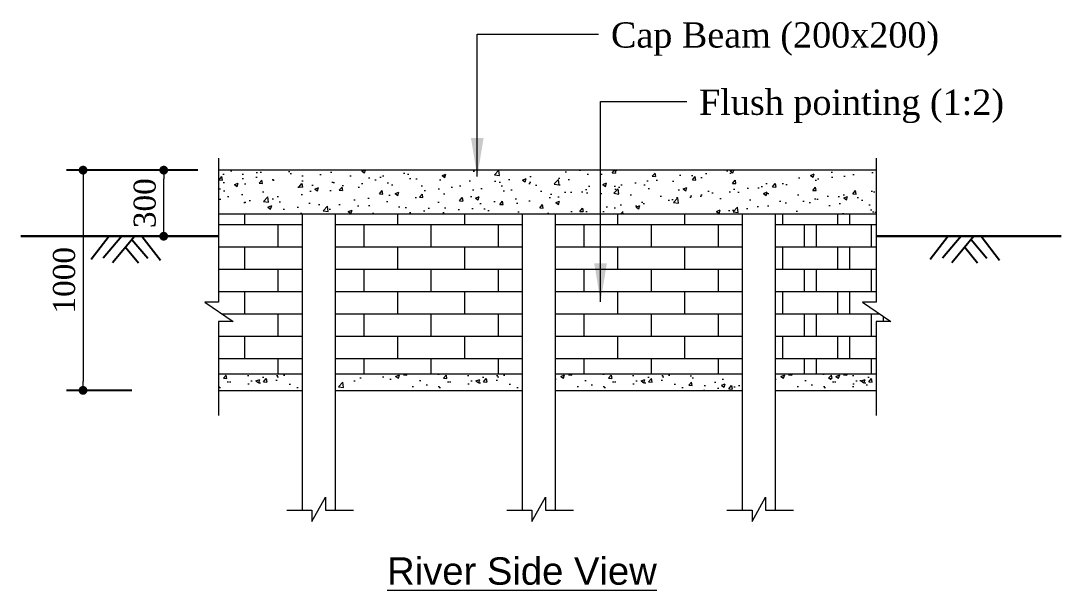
# Model space of a CAD drawing. Header units: millimetres. Extents: x -68595 to 8963, y 185076 to 197058.
# Drawn here: x 4235 to 8963, y 194472 to 197058 of the extents above; entities that cross this region are included whole.
import ezdxf

# ---------------------------------------------------------------- set-up
doc = ezdxf.new("R2010")
doc.units = ezdxf.units.MM
doc.header["$LTSCALE"] = 150
doc.header["$PDMODE"] = 35
for name, color, linetype, lineweight in [('Dimision', 4, 'Continuous', 9), ('hatch', 65, 'Continuous', 5), ('Hatching', 35, 'Continuous', 18), ('Structue', 7, 'Continuous', 18), ('Text', 7, 'Continuous', 15)]:
    doc.layers.add(name, color=color, linetype=linetype, lineweight=lineweight)
doc.styles.add('ROMANS', font='arial.ttf', dxfattribs={"height": 200})
doc.styles.get("Standard").update_dxf_attribs({"font": 'times.ttf'})
doc.dimstyles.new('ISO-25', dxfattribs={"dimtxt": 75, "dimasz": 50, "dimexe": 75, "dimexo": 45.625, "dimgap": 20, "dimtad": 1, "dimtoh": 1, "dimdec": 1, "dimdsep": 46, "dimtxsty": 'Standard', "dimblk": 'DOT', "dimcen": 300, "dimclrd": 256, "dimclre": 256, "dimclrt": 256, "dimadec": 0, "dimazin": 0, "dimtfac": 1, "dimtdec": 1, "dimtix": 1, "dimtmove": 0, "dimatfit": 3, "dimfxl": 75, "dimlwd": -1, "dimarcsym": 0})

# ---------------------------------------------------------------- blocks, each defined once
blk = doc.blocks.new('_Dot')
at = {"color": 0, "linetype": 'ByBlock', "lineweight": -2}
blk.add_line((-0.5, 0), (-1, 0), dxfattribs=at)
at = {"color": 0, "linetype": 'ByBlock', "const_width": 0.5}
blk.add_lwpolyline([(-0.25, 0, 1), (0.25, 0, 1)], format="xyb", close=True, dxfattribs=at)
blk = doc.blocks.new('*D55')
at = {"layer": 'Defpoints', "color": 0, "transparency": 16777216}
for p in [(4884.6, 196379.5), (5084.6, 196379.5), (5084.6, 196079.5)]:
    blk.add_point(p, dxfattribs=at)
at = {"layer": 'Dimision', "lineweight": -2, "transparency": 16777216}
for p, q in [((5039, 196379.5), (4809.6, 196379.5)), ((5039, 196079.5), (4809.6, 196079.5))]:
    blk.add_line(p, q, dxfattribs=at)
at = {"layer": 'Dimision', "transparency": 16777216}
blk.add_line((4884.6, 196119.5), (4884.6, 196339.5), dxfattribs=at)
at = {"layer": 'Dimision', "transparency": 16777216, "xscale": 40, "yscale": 40, "zscale": 40}
for p, rotation in [((4884.6, 196379.5), 90), ((4884.6, 196079.5), 270)]:
    blk.add_blockref('_Dot', p, dxfattribs=dict(at, rotation=rotation))
at = {"layer": 'Dimision', "transparency": 16777216, "insert": (4798.8, 196229.5), "char_height": 100, "attachment_point": 5, "rotation": 90}
blk.add_mtext('300', dxfattribs=at)
blk = doc.blocks.new('*D49')
at = {"layer": 'Defpoints', "color": 0, "transparency": 16777216}
for p in [(4908.3, 196379.5), (4518.1, 195379.5), (4785.9, 195379.5)]:
    blk.add_point(p, dxfattribs=at)
at = {"layer": 'Dimision', "lineweight": -2, "transparency": 16777216}
for p, q in [((4862.7, 196379.5), (4443.1, 196379.5)), ((4740.2, 195379.5), (4443.1, 195379.5))]:
    blk.add_line(p, q, dxfattribs=at)
at = {"layer": 'Dimision', "transparency": 16777216}
blk.add_line((4518.1, 196339.5), (4518.1, 195419.5), dxfattribs=at)
at = {"layer": 'Dimision', "transparency": 16777216, "xscale": 40, "yscale": 40, "zscale": 40}
for p, rotation in [((4518.1, 196379.5), 90), ((4518.1, 195379.5), 270)]:
    blk.add_blockref('_Dot', p, dxfattribs=dict(at, rotation=rotation))
at = {"layer": 'Dimision', "transparency": 16777216, "insert": (4432.3, 195879.5), "char_height": 100, "attachment_point": 5, "rotation": 90}
blk.add_mtext('1000', dxfattribs=at)

msp = doc.modelspace()

# ---------------------------------------------------------------- hatches: boundary and pattern name
at = {"layer": 'Dimision', "ltscale": 10}
h = msp.add_hatch(dxfattribs=at)
h.set_pattern_fill('AR-CONC', color=256)
h.set_pattern_definition([(50, (43745.59, -42553.33), (182.18467, -15.93909), [19.05, -209.55]), (355, (43745.6, -42553.33), (-35.24342, 191.05685), [15.24, -167.64058]), (100.451445, (43760.77, -42554.66), (146.94125, 175.11775), [16.19001, -178.09024]), (46.1842, (43745.6, -42502.53), (271.07904, -42.04233), [28.575, -314.325]), (96.63556, (43768.18, -42506.03), (237.40413, 247.42612), [24.28502, -267.1356]), (351.18415, (43745.6, -42502.53), (237.40413, 247.42612), [22.85997, -251.45973]), (21, (43770.99, -42515.23), (151.61439, -102.2652), [19.05, -209.55]), (326, (43771, -42515.23), (61.80203, 184.18797), [15.24, -167.64]), (71.451445, (43783.63, -42523.75), (213.41642, 81.92277), [16.19001, -178.08994]), (37.5, (43745.59, -42553.33), (3.088603, 84.555039), [0, -165.608, 0, -170.18, 0, -168.275]), (7.5, (43745.59, -42553.33), (66.819663, 100.180575), [0, -97.028, 0, -161.798, 0, -64.135]), (327.5, (43688.95, -42553.33), (135.590595, -5.728744), [0, -63.5, 0, -198.12, 0, -262.89]), (317.5, (43663.55, -42553.33), (148.12918, 25.42649), [0, -82.55, 0, -131.572, 0, -186.69])])
h.paths.add_polyline_path([(5133.41, 196379.52), (5133.41, 196229.52), (5163.1, 196229.52), (5163.1, 196379.52)])
at = {"layer": 'hatch', "ltscale": 10}
h = msp.add_hatch(dxfattribs=at)
h.set_pattern_fill('AR-CONC', color=256)
h.set_pattern_definition([(50, (46674.79, -42453.33), (182.18467, -15.93909), [19.05, -209.55]), (355, (46674.79, -42453.33), (-35.24342, 191.05685), [15.24, -167.64058]), (100.451445, (46689.97, -42454.66), (146.94125, 175.11775), [16.19001, -178.09024]), (46.1842, (46674.8, -42402.53), (271.07904, -42.04233), [28.575, -314.325]), (96.63556, (46697.38, -42406.03), (237.40413, 247.42612), [24.28502, -267.1356]), (351.18415, (46674.8, -42402.53), (237.40413, 247.42612), [22.85997, -251.45973]), (21, (46700.19, -42415.23), (151.61439, -102.2652), [19.05, -209.55]), (326, (46700.19, -42415.23), (61.80203, 184.18797), [15.24, -167.64]), (71.451445, (46712.82, -42423.75), (213.41642, 81.92277), [16.19001, -178.08994]), (37.5, (46674.79, -42453.33), (3.088603, 84.555039), [0, -165.608, 0, -170.18, 0, -168.275]), (7.5, (46674.79, -42453.33), (66.819663, 100.180575), [0, -97.028, 0, -161.798, 0, -64.135]), (327.5, (46618.15, -42453.33), (135.590595, -5.728744), [0, -63.5, 0, -198.12, 0, -262.89]), (317.5, (46592.75, -42453.33), (148.12918, 25.42649), [0, -82.55, 0, -131.572, 0, -186.69])])
h.paths.add_polyline_path([(5513.1, 196179.52), (5513.1, 196379.52), (5133.41, 196379.52), (5133.41, 196179.52)])
h.paths.add_polyline_path([(6663.1, 196179.52), (6663.1, 196379.52), (5513.1, 196379.52), (5513.1, 196179.52)])
h.paths.add_polyline_path([(7663.1, 196179.52), (7663.1, 196379.52), (6663.1, 196379.52), (6663.1, 196179.52)])
h.paths.add_polyline_path([(8122, 196179.52), (8122, 196379.52), (7663.1, 196379.52), (7663.1, 196179.52)])
h = msp.add_hatch(dxfattribs=at)
h.set_pattern_fill('AR-CONC', color=256)
h.set_pattern_definition([(50, (46424.79, -39947.63), (182.18467, -15.93909), [19.05, -209.55]), (355, (46424.79, -39947.63), (-35.24342, 191.05685), [15.24, -167.64058]), (100.451445, (46439.97, -39948.96), (146.94125, 175.11775), [16.19001, -178.09024]), (46.1842, (46424.8, -39896.83), (271.07904, -42.04233), [28.575, -314.325]), (96.63556, (46447.38, -39900.33), (237.40413, 247.42612), [24.28502, -267.1356]), (351.18415, (46424.8, -39896.83), (237.40413, 247.42612), [22.85997, -251.45973]), (21, (46450.19, -39909.53), (151.61439, -102.2652), [19.05, -209.55]), (326, (46450.19, -39909.53), (61.80203, 184.18797), [15.24, -167.64]), (71.451445, (46462.82, -39918.05), (213.41642, 81.92277), [16.19001, -178.08994]), (37.5, (46424.79, -39947.63), (3.088603, 84.555039), [0, -165.608, 0, -170.18, 0, -168.275]), (7.5, (46424.79, -39947.63), (66.819663, 100.180575), [0, -97.028, 0, -161.798, 0, -64.135]), (327.5, (46368.15, -39947.63), (135.590595, -5.728744), [0, -63.5, 0, -198.12, 0, -262.89]), (317.5, (46342.75, -39947.63), (148.12918, 25.42649), [0, -82.55, 0, -131.572, 0, -186.69])])
h.paths.add_polyline_path([(5133.41, 195454.49), (5133.41, 195379.49), (5513.1, 195379.49), (5513.1, 195454.49)])
h = msp.add_hatch(dxfattribs=at)
h.set_pattern_fill('AR-CONC', color=256)
h.set_pattern_definition([(50, (47424.79, -39947.63), (182.18467, -15.93909), [19.05, -209.55]), (355, (47424.79, -39947.63), (-35.24342, 191.05685), [15.24, -167.64058]), (100.451445, (47439.97, -39948.96), (146.94125, 175.11775), [16.19001, -178.09024]), (46.1842, (47424.8, -39896.83), (271.07904, -42.04233), [28.575, -314.325]), (96.63556, (47447.38, -39900.33), (237.40413, 247.42612), [24.28502, -267.1356]), (351.18415, (47424.8, -39896.83), (237.40413, 247.42612), [22.85997, -251.45973]), (21, (47450.19, -39909.53), (151.61439, -102.2652), [19.05, -209.55]), (326, (47450.19, -39909.53), (61.80203, 184.18797), [15.24, -167.64]), (71.451445, (47462.82, -39918.05), (213.41642, 81.92277), [16.19001, -178.08994]), (37.5, (47424.79, -39947.63), (3.088603, 84.555039), [0, -165.608, 0, -170.18, 0, -168.275]), (7.5, (47424.79, -39947.63), (66.819663, 100.180575), [0, -97.028, 0, -161.798, 0, -64.135]), (327.5, (47368.15, -39947.63), (135.590595, -5.728744), [0, -63.5, 0, -198.12, 0, -262.89]), (317.5, (47342.75, -39947.63), (148.12918, 25.42649), [0, -82.55, 0, -131.572, 0, -186.69])])
h.paths.add_polyline_path([(6513.1, 195379.49), (6513.1, 195454.49), (5663.1, 195454.49), (5663.1, 195379.49)])
h = msp.add_hatch(dxfattribs=at)
h.set_pattern_fill('AR-CONC', color=256)
h.set_pattern_definition([(50, (48174.79, -39947.63), (182.18467, -15.93909), [19.05, -209.55]), (355, (48174.79, -39947.63), (-35.24342, 191.05685), [15.24, -167.64058]), (100.451445, (48189.97, -39948.96), (146.94125, 175.11775), [16.19001, -178.09024]), (46.1842, (48174.8, -39896.83), (271.07904, -42.04233), [28.575, -314.325]), (96.63556, (48197.38, -39900.33), (237.40413, 247.42612), [24.28502, -267.1356]), (351.18415, (48174.8, -39896.83), (237.40413, 247.42612), [22.85997, -251.45973]), (21, (48200.19, -39909.53), (151.61439, -102.2652), [19.05, -209.55]), (326, (48200.19, -39909.53), (61.80203, 184.18797), [15.24, -167.64]), (71.451445, (48212.82, -39918.05), (213.41642, 81.92277), [16.19001, -178.08994]), (37.5, (48174.79, -39947.63), (3.088603, 84.555039), [0, -165.608, 0, -170.18, 0, -168.275]), (7.5, (48174.79, -39947.63), (66.819663, 100.180575), [0, -97.028, 0, -161.798, 0, -64.135]), (327.5, (48118.15, -39947.63), (135.590595, -5.728744), [0, -63.5, 0, -198.12, 0, -262.89]), (317.5, (48092.75, -39947.63), (148.12918, 25.42649), [0, -82.55, 0, -131.572, 0, -186.69])])
h.paths.add_polyline_path([(7513.1, 195379.49), (7513.1, 195454.49), (6663.1, 195454.49), (6663.1, 195379.49)])
h = msp.add_hatch(dxfattribs=at)
h.set_pattern_fill('AR-CONC', color=256)
h.set_pattern_definition([(50, (49174.79, -39947.63), (182.18467, -15.93909), [19.05, -209.55]), (355, (49174.79, -39947.63), (-35.24342, 191.05685), [15.24, -167.64058]), (100.451445, (49189.97, -39948.96), (146.94125, 175.11775), [16.19001, -178.09024]), (46.1842, (49174.8, -39896.83), (271.07904, -42.04233), [28.575, -314.325]), (96.63556, (49197.38, -39900.33), (237.40413, 247.42612), [24.28502, -267.1356]), (351.18415, (49174.8, -39896.83), (237.40413, 247.42612), [22.85997, -251.45973]), (21, (49200.19, -39909.53), (151.61439, -102.2652), [19.05, -209.55]), (326, (49200.19, -39909.53), (61.80203, 184.18797), [15.24, -167.64]), (71.451445, (49212.82, -39918.05), (213.41642, 81.92277), [16.19001, -178.08994]), (37.5, (49174.79, -39947.63), (3.088603, 84.555039), [0, -165.608, 0, -170.18, 0, -168.275]), (7.5, (49174.79, -39947.63), (66.819663, 100.180575), [0, -97.028, 0, -161.798, 0, -64.135]), (327.5, (49118.15, -39947.63), (135.590595, -5.728744), [0, -63.5, 0, -198.12, 0, -262.89]), (317.5, (49092.75, -39947.63), (148.12918, 25.42649), [0, -82.55, 0, -131.572, 0, -186.69])])
h.paths.add_polyline_path([(8122, 195379.49), (8122, 195454.49), (7663.1, 195454.49), (7663.1, 195379.49)])
h = msp.add_hatch(dxfattribs=at)
h.set_pattern_fill('AR-CONC', color=256)
h.set_pattern_definition([(50, (49424.79, -39947.63), (182.18467, -15.93909), [19.05, -209.55]), (355, (49424.79, -39947.63), (-35.24342, 191.05685), [15.24, -167.64058]), (100.451445, (49439.97, -39948.96), (146.94125, 175.11775), [16.19001, -178.09024]), (46.1842, (49424.8, -39896.83), (271.07904, -42.04233), [28.575, -314.325]), (96.63556, (49447.38, -39900.33), (237.40413, 247.42612), [24.28502, -267.1356]), (351.18415, (49424.8, -39896.83), (237.40413, 247.42612), [22.85997, -251.45973]), (21, (49450.19, -39909.53), (151.61439, -102.2652), [19.05, -209.55]), (326, (49450.19, -39909.53), (61.80203, 184.18797), [15.24, -167.64]), (71.451445, (49462.82, -39918.05), (213.41642, 81.92277), [16.19001, -178.08994]), (37.5, (49424.79, -39947.63), (3.088603, 84.555039), [0, -165.608, 0, -170.18, 0, -168.275]), (7.5, (49424.79, -39947.63), (66.819663, 100.180575), [0, -97.028, 0, -161.798, 0, -64.135]), (327.5, (49368.15, -39947.63), (135.590595, -5.728744), [0, -63.5, 0, -198.12, 0, -262.89]), (317.5, (49342.75, -39947.63), (148.12918, 25.42649), [0, -82.55, 0, -131.572, 0, -186.69])])
h.paths.add_polyline_path([(8122, 195379.49), (8122, 195454.49), (7913.1, 195454.49), (7913.1, 195379.49)])
at = {"layer": 'Hatching', "ltscale": 10}
h = msp.add_hatch(dxfattribs=at)
h.set_pattern_fill('AR-BRSTD', color=256, scale=1.5, style=0)
h.set_pattern_definition([(0, (47924.79, -42453.33), (0, 101.6127), []), (90, (47924.79, -42453.33), (-152.4, 101.6127), [101.6127, -101.6127])])
h.paths.add_polyline_path([(5513.1, 196179.52), (5133.41, 196179.52), (5133.41, 195779.57), (5071.41, 195779.57), (5200.44, 195692), (5133.41, 195692), (5133.41, 195454.49), (5513.1, 195454.49)])
h = msp.add_hatch(dxfattribs=at)
h.set_pattern_fill('AR-BRSTD', color=256, scale=1.5, style=0)
h.set_pattern_definition([(0, (48924.79, -42453.33), (0, 101.6127), []), (90, (48924.79, -42453.33), (-152.4, 101.6127), [101.6127, -101.6127])])
h.paths.add_polyline_path([(6513.1, 196179.52), (5663.1, 196179.52), (5663.1, 195454.49), (6513.1, 195454.49)])
h = msp.add_hatch(dxfattribs=at)
h.set_pattern_fill('AR-BRSTD', color=256, scale=1.5, style=0)
h.set_pattern_definition([(0, (49924.79, -42453.33), (0, 101.6127), []), (90, (49924.79, -42453.33), (-152.4, 101.6127), [101.6127, -101.6127])])
h.paths.add_polyline_path([(7513.1, 196179.52), (6663.1, 196179.52), (6663.1, 195454.49), (7513.1, 195454.49)])
h = msp.add_hatch(dxfattribs=at)
h.set_pattern_fill('AR-BRSTD', color=256, scale=1.5, style=0)
h.set_pattern_definition([(0, (50924.79, -42453.33), (0, 101.6127), []), (90, (50924.79, -42453.33), (-152.4, 101.6127), [101.6127, -101.6127])])
h.paths.add_polyline_path([(8122, 196179.52), (7663.1, 196179.52), (7663.1, 195454.49), (8122, 195454.49), (8122, 195692), (8189.03, 195692), (8060, 195779.57), (8122, 195779.57)])
h = msp.add_hatch(dxfattribs=at)
h.set_pattern_fill('AR-BRSTD', color=256, scale=1.5, style=0)
h.set_pattern_definition([(0, (50674.79, -42453.33), (0, 101.6127), []), (90, (50674.79, -42453.33), (-152.4, 101.6127), [101.6127, -101.6127])])
h.paths.add_polyline_path([(8122, 196179.52), (7663.1, 196179.52), (7663.1, 195454.49), (8122, 195454.49), (8122, 195692), (8189.03, 195692), (8060, 195779.57), (8122, 195779.57)])

# ---------------------------------------------------------------- linework, layer by layer
at = {"layer": 'Dimision', "ltscale": 10}
for p, q in [((5133.41, 195454.49), (5513.1, 195454.49)), ((5133.41, 195454.49), (5133.41, 195379.49)), ((5663.1, 195454.49), (6513.1, 195454.49)), ((6663.1, 195454.49), (7513.1, 195454.49)), ((7663.1, 195454.49), (8122, 195454.49)), ((7663.1, 195454.49), (8122, 195454.49)), ((5133.41, 195379.49), (5513.1, 195379.49)), ((5663.1, 195379.49), (6513.1, 195379.49)), ((6663.1, 195379.49), (7513.1, 195379.49)), ((7663.1, 195379.49), (8122, 195379.49)), ((7663.1, 195379.49), (8122, 195379.49))]:
    msp.add_line(p, q, dxfattribs=at)
at = {"layer": 'Dimision', "lineweight": 30, "ltscale": 10}
for points in [[(4235.3, 196079.52), (5133.41, 196079.52)], [(8122, 196079.52), (8962.67, 196079.52)]]:
    msp.add_lwpolyline(points, dxfattribs=at)
at = {"layer": 'hatch', "lineweight": 25}
for p, q in [((4636.47, 196079.52), (4554.76, 195973.75)), ((4694.78, 196079.52), (4609.96, 195980)), ((4753.1, 196079.52), (4652.37, 195958.82)), ((4740.28, 196064.16), (4812.01, 195980)), ((4785.5, 196079.52), (4869.57, 195971.39)), ((8449.72, 196079.52), (8368.02, 195973.75)), ((8508.04, 196079.52), (8423.22, 195980)), ((8566.36, 196079.52), (8465.63, 195958.82)), ((8553.54, 196064.16), (8625.27, 195980)), ((8598.76, 196079.52), (8682.83, 195971.39)), ((4710.98, 196029.05), (4769.6, 195958.82)), ((8524.24, 196029.05), (8582.86, 195958.82))]:
    msp.add_line(p, q, dxfattribs=at)
at = {"layer": 'Structue', "linetype": 'Continuous'}
for p, q in [((5513.1, 196179.52), (5513.1, 194835.89)), ((5663.1, 196179.52), (5663.1, 194835.89)), ((6513.1, 196179.52), (6513.1, 194835.89)), ((6663.1, 196179.52), (6663.1, 194835.89)), ((7513.1, 196179.52), (7513.1, 194835.89)), ((7663.1, 196179.52), (7663.1, 194835.89))]:
    msp.add_line(p, q, dxfattribs=at)
for points in [[(5133.41, 196433.23), (5133.41, 195779.57), (5071.41, 195779.57), (5200.44, 195692), (5133.41, 195692), (5133.41, 195265.93)], [(8122, 196433.23), (8122, 195779.57), (8060, 195779.57), (8189.03, 195692), (8122, 195692), (8122, 195265.93)], [(8122, 196379.52), (5133.41, 196379.52)], [(5513.1, 196179.52), (5133.41, 196179.52)], [(6663.1, 196179.52), (5513.1, 196179.52)], [(7513.1, 196179.52), (6663.1, 196179.52)], [(8122, 196179.52), (7513.1, 196179.52)], [(5133.41, 195454.49), (5513.1, 195454.49)], [(5663.1, 195454.49), (6513.1, 195454.49)], [(6663.1, 195454.49), (7513.1, 195454.49)], [(7663.1, 195454.49), (8122, 195454.49)], [(7663.1, 195454.49), (8122, 195454.49)], [(5443.45, 194835.89), (5557.87, 194835.89), (5557.87, 194784.1), (5619.04, 194894.74), (5619.04, 194835.89), (5746.7, 194835.89)], [(6443.45, 194835.89), (6557.87, 194835.89), (6557.87, 194784.1), (6619.04, 194894.74), (6619.04, 194835.89), (6746.7, 194835.89)], [(7443.45, 194835.89), (7557.87, 194835.89), (7557.87, 194784.1), (7619.04, 194894.74), (7619.04, 194835.89), (7746.7, 194835.89)]]:
    msp.add_lwpolyline(points, dxfattribs=at)

# ---------------------------------------------------------------- texts
at = {"layer": 'Dimision', "ltscale": 10, "char_height": 114.688, "width": 1522.0623, "attachment_point": 1}
for s, insert in [('Cap Beam (200x200)', (6916.8, 197050.73)), ('Flush pointing (1:2)', (7317.14, 196745.31))]:
    msp.add_mtext(s, dxfattribs=dict(at, insert=insert))
at = {"layer": 'Text', "ltscale": 50, "style": 'ROMANS'}
msp.add_text('%%URiver Side View', height=124.2931, dxfattribs=at).set_placement((5899.72, 194497.09))

# ---------------------------------------------------------------- dimensions: what is measured, and where the dimension line sits
at = {"layer": 'Dimision'}
dim = msp.add_linear_dim(base=(4518.12, 195379.49), p1=(4908.34, 196379.52), p2=(4785.86, 195379.49), angle=90, dimstyle='ISO-25', override={"dimtxt": 100, "dimasz": 40, "dimgap": 35}, dxfattribs=at)
dim.commit()
dim.dimension.update_dxf_attribs({"geometry": '*D49', "text_midpoint": (4432.26, 195879.5)})
dim = msp.add_linear_dim(base=(4884.64, 196379.52), p1=(5084.62, 196079.52), p2=(5084.62, 196379.52), angle=90, text='300', dimstyle='ISO-25', override={"dimtxt": 100, "dimasz": 40, "dimgap": 35}, dxfattribs=at)
dim.commit()
dim.dimension.update_dxf_attribs({"geometry": '*D55', "text_midpoint": (4798.78, 196229.52)})

# ---------------------------------------------------------------- leaders
for points in [[(6309.44, 196350.97), (6309.44, 196996.49), (6860.67, 196996.49)], [(6869.57, 195782.11), (6869.57, 196691.07), (7261.01, 196691.07)]]:
    msp.add_leader(points, dimstyle='ISO-25', override={"dimasz": 175, "dimtad": 0}, dxfattribs=at)

doc.saveas('drawing.dxf')
